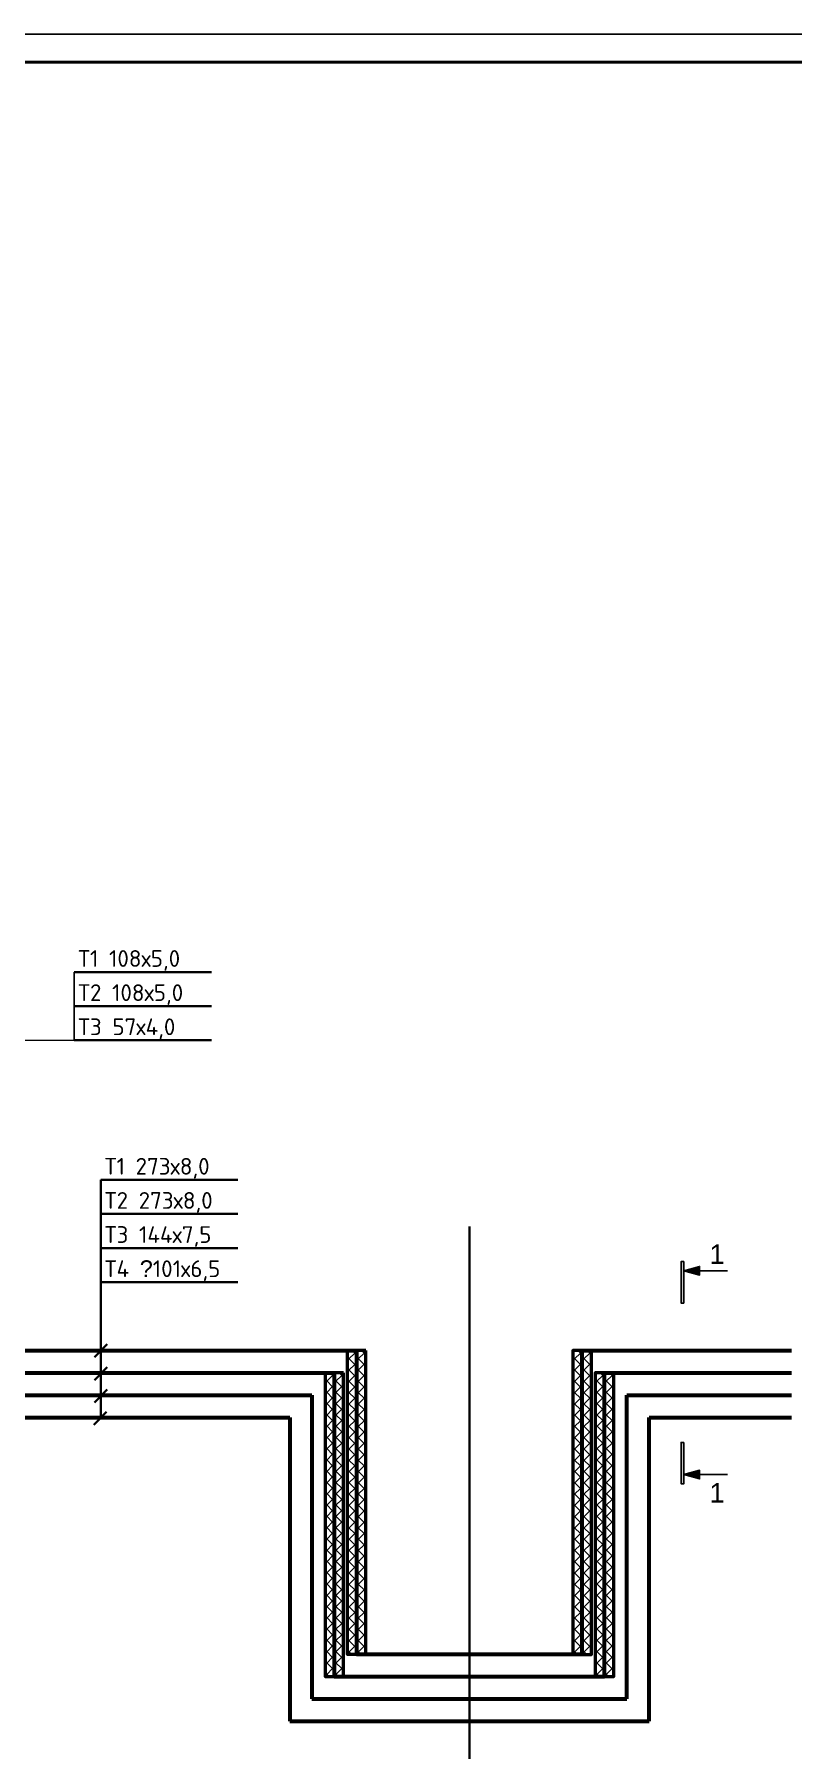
# Model space of a CAD drawing. Header units: millimetres. Extents: x 1990 to 7549, y 397 to 3825.
# Drawn here: x 3080.2 to 3216.3, y 1287.4 to 1594.8 of the extents above; entities that cross this region are included whole.
import ezdxf
from ezdxf.enums import TextEntityAlignment as Align

# ---------------------------------------------------------------- set-up
doc = ezdxf.new("R2010")
doc.units = ezdxf.units.MM
for name, color, linetype, lineweight in [('Объекты проект.', 1, 'Continuous', 80), ('Размер 3.5', 250, 'Continuous', 35), ('Размеры на чертеже', 250, 'Continuous', 25)]:
    doc.layers.add(name, color=color, linetype=linetype, lineweight=lineweight)
doc.layers.add('Штриховка', color=7, linetype='Continuous')
doc.styles.add('-ISOCPEUR-', font='isocpeur.TTF')
doc.styles.get("Standard").update_dxf_attribs({"font": 'arial.ttf'})
pattern_1 = [(0, (-209.8246, 98.09), (0, 6.985), [5.08, -1.905]), (90, (-209.8246, 98.09), (-6.985, 4e-16), [5.08, -1.905])]

# ---------------------------------------------------------------- blocks, each defined once
blk = doc.blocks.new('*U370')
blk.add_lwpolyline([(0, 123), (594, 123), (594, -297), (0, -297)], close=True)
at = {"const_width": 0.5}
blk.add_lwpolyline([(20, 118), (589, 118), (589, -292), (20, -292)], close=True, dxfattribs=at)
blk.add_attdef('РАЗРАБОТАЛ', text='', height=2.5).set_placement((424.5, -264.22), align=Align.MIDDLE_LEFT)
at = {"flags": 8}
for tag, height, p in [('ДАТА', 2.5, (464.07, -264.4)), ('ЛИСТ', 3, (560.39, -271.92)), ('ЛИСТОВ', 3, (577.89, -271.92))]:
    blk.add_attdef(tag, text='', height=height, dxfattribs=at).set_placement(p, align=Align.MIDDLE_CENTER)
blk.add_attdef('ПРОВЕРИЛ', (424.75, -270.73), '', height=2.5)
for tag, p in [('ТЕПЛОВЫЕ_СЕТИ_001', (489.41, -270.98)), ('ИМЯ_ЧЕРТЕЖА_001', (491.51, -285.58))]:
    blk.add_attdef(tag, p, '', height=3, dxfattribs=at)
at = {"style": '-ISOCPEUR-', "flags": 8}
blk.add_attdef('ФОРМАТ', text='', height=3, dxfattribs=at).set_placement((554.97, -294.75), align=Align.MIDDLE_CENTER)
blk = doc.blocks.new('направление')
at = {"layer": 'Размеры на чертеже'}
h = blk.add_hatch(color=256, dxfattribs=at)
h.dxf.hatch_style = 1
h.paths.add_polyline_path([(0, 0), (-3.75, 1.04), (-3.75, -1.03)])
blk.add_line((-10.5, 0), (-2.5, 0), dxfattribs=at)
blk.add_lwpolyline([(0, 0), (-3.75, 1.04), (-3.75, -1.03)], close=True, dxfattribs=at)
blk = doc.blocks.new('*U521')
at = {"layer": 'Штриховка', "true_color": 0x000000}
h = blk.add_hatch(color=18, dxfattribs=at)
h.dxf.hatch_style = 1
h.paths.add_polyline_path([(-2.173, 0.023), (-2.173, 0.002), (-1.841, 0.002), (-1.841, 0.023)])
h = blk.add_hatch(color=18, dxfattribs=at)
h.dxf.hatch_style = 1
h.paths.add_polyline_path([(-0.724, 0.023), (-0.724, 0.001), (-0.393, 0.001), (-0.393, 0.023)])
at = {"layer": 'Штриховка', "color": 18, "true_color": 0x000000}
for points in [[(-1.841, 0.002), (-1.841, 0.023), (-2.173, 0.023), (-2.173, 0.002)], [(-0.724, 0.001), (-0.724, 0.023), (-0.393, 0.023), (-0.393, 0.001)]]:
    blk.add_lwpolyline(points, close=True, dxfattribs=at)
at = {"layer": 'Размеры на чертеже', "yscale": 0.03333333333333333, "zscale": 0.03333333333333333}
for p, xscale, rotation in [((-2.099, 0), 0.03333333333333333, 89.99999999993935), ((-0.467, 0), -0.03333333333333333, 270.0000000000607)]:
    blk.add_blockref('направление', p, dxfattribs=dict(at, xscale=xscale, rotation=rotation))

msp = doc.modelspace()

# ---------------------------------------------------------------- hatches: boundary and pattern name
at = {"lineweight": 35}
h = msp.add_hatch(dxfattribs=at)
h.set_pattern_fill('ANGLE', color=1)
h.set_pattern_definition(pattern_1)
h.paths.add_polyline_path([(3101.142, 1539.348), (3103.759, 1539.348, 1)])
h.paths.add_polyline_path([(3103.759, 1539.348), (3102.45, 1539.348), (3102.45, 1538.04, 0.4142136)])
h.paths.add_polyline_path([(3102.45, 1539.348), (3101.142, 1539.348, 0.4142136), (3102.45, 1538.04)])
h = msp.add_hatch()
h.set_pattern_fill('ANSI37', color=256, scale=0.45)
h.set_pattern_definition([(45, (828.2356, -694.4444), (-1.0102788, 1.0102788), []), (135, (828.2356, -694.4444), (-1.0102788, -1.0102788), [])])
h.paths.add_polyline_path([(3138.048, 1358.891), (3136.388, 1358.891), (3136.388, 1304.477), (3138.048, 1304.477)])
h = msp.add_hatch()
h.set_pattern_fill('ANSI37', color=256, scale=0.45)
h.set_pattern_definition([(45, (829.8964, -694.4444), (-1.0102788, 1.0102788), []), (135, (829.8964, -694.4444), (-1.0102788, -1.0102788), [])])
h.paths.add_polyline_path([(3139.709, 1358.891), (3138.048, 1358.891), (3138.048, 1304.486), (3139.709, 1304.486)])
h = msp.add_hatch()
h.set_pattern_fill('ANSI37', color=256, scale=0.45)
h.set_pattern_definition([(45, (868.702, -694.4444), (-1.0102788, 1.0102788), []), (135, (868.702, -694.4444), (-1.0102788, -1.0102788), [])])
h.paths.add_polyline_path([(3178.515, 1358.891), (3176.854, 1358.891), (3176.854, 1304.477), (3178.515, 1304.477)])
h = msp.add_hatch()
h.set_pattern_fill('ANSI37', color=256, scale=0.45)
h.set_pattern_definition([(45, (870.3629, -694.4444), (-1.0102788, 1.0102788), []), (135, (870.3629, -694.4444), (-1.0102788, -1.0102788), [])])
h.paths.add_polyline_path([(3180.176, 1358.891), (3178.515, 1358.891), (3178.515, 1304.421), (3180.176, 1304.421)])
h = msp.add_hatch()
h.set_pattern_fill('ANSI37', color=256, scale=0.45)
h.set_pattern_definition([(45, (824.2356, -698.4444), (-1.0102788, 1.0102788), []), (135, (824.2356, -698.4444), (-1.0102788, -1.0102788), [])])
h.paths.add_polyline_path([(3134.048, 1354.891), (3132.388, 1354.891), (3132.388, 1300.477), (3134.048, 1300.477)])
h = msp.add_hatch()
h.set_pattern_fill('ANSI37', color=256, scale=0.45)
h.set_pattern_definition([(45, (825.8964, -698.4444), (-1.0102788, 1.0102788), []), (135, (825.8964, -698.4444), (-1.0102788, -1.0102788), [])])
h.paths.add_polyline_path([(3135.709, 1354.891), (3134.048, 1354.891), (3134.048, 1300.486), (3135.709, 1300.486)])
h = msp.add_hatch()
h.set_pattern_fill('ANSI37', color=256, scale=0.45)
h.set_pattern_definition([(45, (872.702, -698.4444), (-1.0102788, 1.0102788), []), (135, (872.702, -698.4444), (-1.0102788, -1.0102788), [])])
h.paths.add_polyline_path([(3182.515, 1354.891), (3180.854, 1354.891), (3180.854, 1300.477), (3182.515, 1300.477)])
h = msp.add_hatch()
h.set_pattern_fill('ANSI37', color=256, scale=0.45)
h.set_pattern_definition([(45, (874.3629, -698.4444), (-1.0102788, 1.0102788), []), (135, (874.3629, -698.4444), (-1.0102788, -1.0102788), [])])
h.paths.add_polyline_path([(3184.176, 1354.891), (3182.515, 1354.891), (3182.515, 1300.486), (3184.176, 1300.486)])
at = {"layer": 'Объекты проект.'}
h = msp.add_hatch(dxfattribs=at)
h.set_pattern_fill('ANGLE', color=5)
h.set_pattern_definition(pattern_1)
h.paths.add_polyline_path([(3097.142, 1535.348), (3099.759, 1535.348, 1)])
h.paths.add_polyline_path([(3099.759, 1535.348), (3098.45, 1535.348), (3098.45, 1534.04, 0.4142136)])
h.paths.add_polyline_path([(3098.45, 1535.348), (3097.142, 1535.348, 0.4142136), (3098.45, 1534.04)])
h = msp.add_hatch(dxfattribs=at)
h.set_pattern_fill('ANGLE', color=6)
h.set_pattern_definition(pattern_1)
h.paths.add_polyline_path([(3089.142, 1527.348), (3091.759, 1527.348, 1)])
h.paths.add_polyline_path([(3091.759, 1527.348), (3090.45, 1527.348), (3090.45, 1526.04, 0.4142136)])
h.paths.add_polyline_path([(3090.45, 1527.348), (3089.142, 1527.348, 0.4142136), (3090.45, 1526.04)])
h = msp.add_hatch(dxfattribs=at)
h.set_pattern_fill('ANGLE', color=6)
h.set_pattern_definition([(0, (-205.8246, -24.04), (0, 6.985), [5.08, -1.905]), (90, (-205.8246, -24.04), (-6.985, 4e-16), [5.08, -1.905])])
h.paths.add_polyline_path([(3093.142, 1405.218), (3095.759, 1405.218, 1)])
h.paths.add_polyline_path([(3095.759, 1405.218), (3094.45, 1405.218), (3094.45, 1403.91, 0.4142136)])
h.paths.add_polyline_path([(3094.45, 1405.218), (3093.142, 1405.218, 0.4142136), (3094.45, 1403.91)])

# ---------------------------------------------------------------- linework, layer by layer
for p, q in [((3087.401, 1426.748), (3087.401, 1414.509)), ((3087.401, 1414.509), (3054.683, 1414.503))]:
    msp.add_line(p, q)
at = {"color": 18, "lineweight": 35, "true_color": 0x000000}
msp.add_line((3158.282, 1280.857), (3158.282, 1381.146), dxfattribs=at)
at = {"color": 1, "lineweight": 60}
for p, q in [((2926.264, 1358.891), (3138.048, 1358.891)), ((3138.048, 1358.891), (3138.048, 1304.477)), ((3178.515, 1304.477), (3178.515, 1358.891)), ((3178.515, 1358.891), (3216.046, 1358.891)), ((3138.048, 1304.477), (3178.515, 1304.477))]:
    msp.add_line(p, q, dxfattribs=at)
at = {"color": 5, "lineweight": 60}
for p, q in [((2926.264, 1354.891), (3134.048, 1354.891)), ((3134.048, 1354.891), (3134.048, 1300.477)), ((3182.515, 1300.477), (3182.515, 1354.891)), ((3182.515, 1354.891), (3216.046, 1354.891)), ((3134.048, 1300.477), (3182.515, 1300.477))]:
    msp.add_line(p, q, dxfattribs=at)
at = {"color": 4, "lineweight": 60}
for p, q in [((2926.264, 1350.891), (3130.048, 1350.891)), ((3130.048, 1350.891), (3130.048, 1296.477)), ((3186.515, 1296.477), (3186.515, 1350.891)), ((3186.515, 1350.891), (3216.046, 1350.891)), ((3130.048, 1296.477), (3186.515, 1296.477))]:
    msp.add_line(p, q, dxfattribs=at)
at = {"color": 6, "lineweight": 60}
for p, q in [((2926.264, 1346.891), (3126.048, 1346.891)), ((3126.048, 1346.891), (3126.048, 1292.477)), ((3190.515, 1292.477), (3190.515, 1346.891)), ((3190.515, 1346.891), (3216.046, 1346.891)), ((3126.048, 1292.477), (3190.515, 1292.477))]:
    msp.add_line(p, q, dxfattribs=at)
at = {"lineweight": 50}
for points in [[(3138.048, 1358.891), (3136.388, 1358.891), (3136.388, 1304.477), (3138.048, 1304.477)], [(3139.709, 1358.891), (3138.048, 1358.891), (3138.048, 1304.486), (3139.709, 1304.486)], [(3178.515, 1358.891), (3176.854, 1358.891), (3176.854, 1304.477), (3178.515, 1304.477)], [(3180.176, 1358.891), (3178.515, 1358.891), (3178.515, 1304.421), (3180.176, 1304.421)], [(3134.048, 1354.891), (3132.388, 1354.891), (3132.388, 1300.477), (3134.048, 1300.477)], [(3135.709, 1354.891), (3134.048, 1354.891), (3134.048, 1300.486), (3135.709, 1300.486)], [(3182.515, 1354.891), (3180.854, 1354.891), (3180.854, 1300.477), (3182.515, 1300.477)], [(3184.176, 1354.891), (3182.515, 1354.891), (3182.515, 1300.486), (3184.176, 1300.486)]]:
    msp.add_lwpolyline(points, close=True, dxfattribs=at)
at = {"layer": 'Размер 3.5'}
for p, q in [((3112.005, 1426.748), (3087.401, 1426.748)), ((3112.005, 1420.628), (3087.401, 1420.628)), ((3112.005, 1414.509), (3087.401, 1414.509)), ((3116.776, 1389.506), (3092.173, 1389.506)), ((3092.173, 1346.891), (3092.173, 1389.506)), ((3116.776, 1383.387), (3092.173, 1383.387)), ((3116.776, 1377.268), (3092.173, 1377.268)), ((3116.776, 1371.148), (3092.173, 1371.148)), ((3091.028, 1357.746), (3093.318, 1360.036)), ((3091.028, 1353.619), (3093.318, 1355.91)), ((3091.028, 1349.619), (3093.318, 1351.91)), ((3090.901, 1345.619), (3093.192, 1347.91))]:
    msp.add_line(p, q, dxfattribs=at)

# ---------------------------------------------------------------- block references
at = {"layer": 'Размеры на чертеже', "lineweight": 90}
msp.add_blockref('*U370', (2858.986, 1471.816), dxfattribs=at)
at = {"layer": 'Размеры на чертеже', "xscale": -22.37934226584122, "yscale": 22.37934226584122, "zscale": 22.37934226584122, "rotation": 90.00000000000112}
msp.add_blockref('*U521', (3196.786, 1326.229), dxfattribs=at)

# ---------------------------------------------------------------- texts
at = {"char_height": 3, "attachment_point": 1, "style": '-ISOCPEUR-'}
for s, insert in [('Т1 108х5,0', (3088.098, 1430.675)), ('Т2 108х5,0', (3088.098, 1424.556)), ('Т3 {\\A1;57х4,0}', (3088.098, 1418.437)), ('Т1 273х8,0', (3092.87, 1393.434)), ('Т2 273х8,0', (3092.87, 1387.315)), ('Т3 {\\A1;144х7,5}', (3092.87, 1381.195)), ('Т4 {\\fArial|b0|i0|c204|p34;\x9d\\A1;\\fISOCPEUR|b0|i0|c204|p34;101х6,5}', (3092.87, 1375.076))]:
    msp.add_mtext_dynamic_manual_height_columns(s, width=23.76088, gutter_width=12.5, heights=[0], dxfattribs=dict(at, insert=insert))
at = {"color": 18, "lineweight": 35, "true_color": 0x000000, "char_height": 3.5, "width": 1.71523, "attachment_point": 1}
for insert in [(3201.369, 1377.938), (3201.369, 1335.164)]:
    msp.add_mtext('1', dxfattribs=dict(at, insert=insert))

doc.saveas('drawing.dxf')
